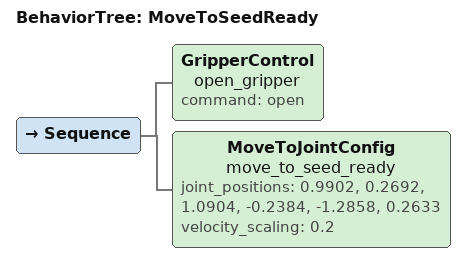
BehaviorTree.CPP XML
<root BTCPP_format="4" main_tree_to_execute="MoveToSeedReady">
  <BehaviorTree ID="MoveToSeedReady">
    <Sequence>
      <!-- Open gripper first for safety -->
      <GripperControl name="open_gripper" command="open"/>

      <!-- Move to the seed-ready position (recorded 2026-04-16) -->
      <MoveToJointConfig name="move_to_seed_ready"
                         joint_positions="0.9902, 0.2692, 1.0904, -0.2384, -1.2858, 0.2633"
                         velocity_scaling="0.2"/>
    </Sequence>
  </BehaviorTree>
</root>
